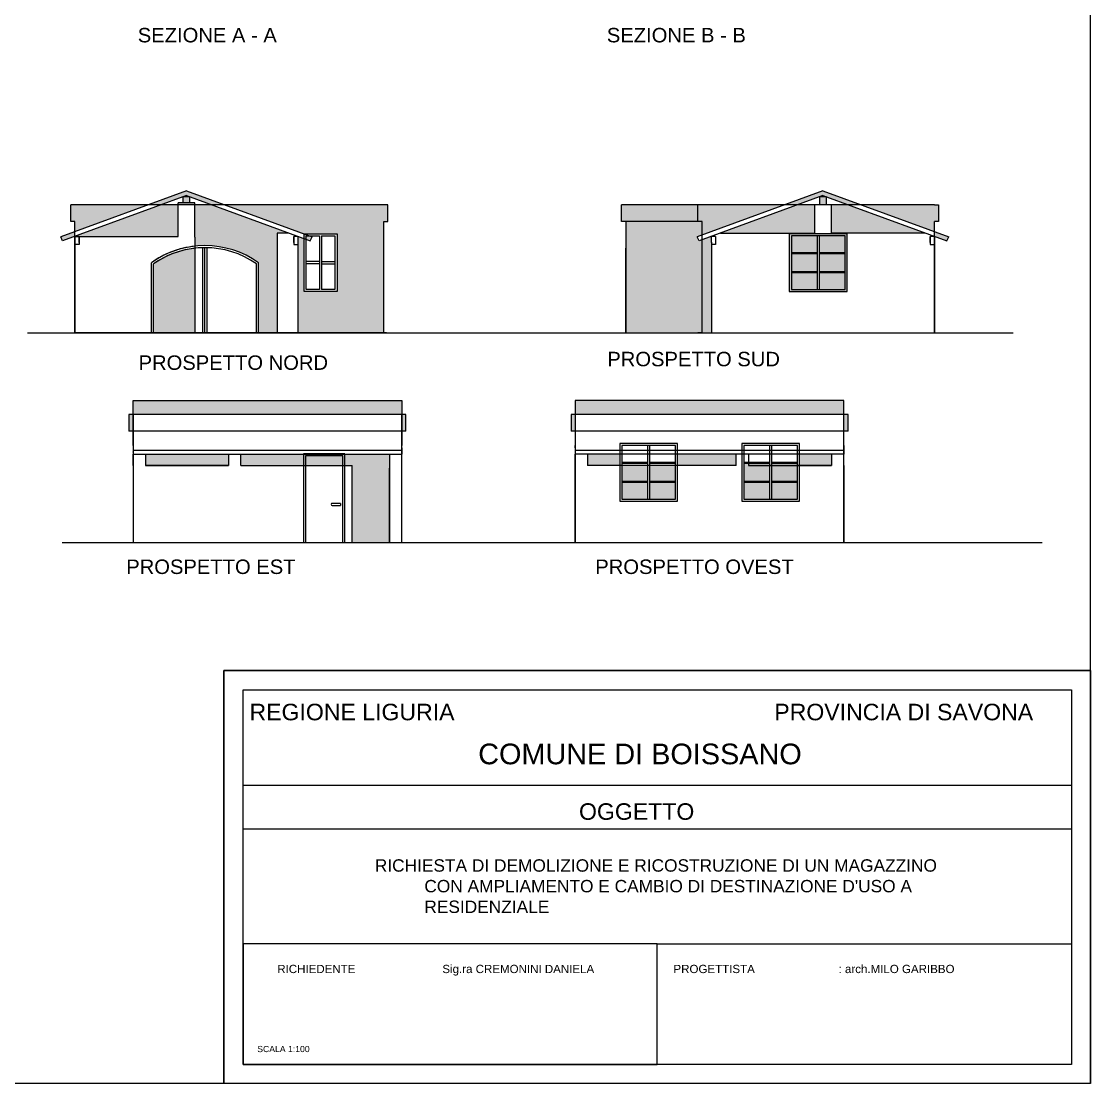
# Model space of a CAD drawing. Header units: millimetres. Extents: x 77316 to 81316, y -30957 to -25217.
# Drawn here: x 78725 to 81316, y -30957 to -28385 of the extents above; entities that cross this region are included whole.
import ezdxf

# ---------------------------------------------------------------- set-up
doc = ezdxf.new("R2010")
doc.units = ezdxf.units.MM
doc.linetypes.add('ACAD_ISO02W100', pattern=[15, 12, -3])
doc.layers.add('sezioni', color=4, linetype='ACAD_ISO02W100')
doc.styles.get("Standard").update_dxf_attribs({"font": 'arial.ttf'})

msp = doc.modelspace()

# ---------------------------------------------------------------- hatches: boundary and pattern name
at = {"layer": 'sezioni', "linetype": 'ByBlock'}
h = msp.add_hatch(color=2, dxfattribs=at)
h.dxf.hatch_style = 1
h.paths.add_polyline_path([(79145.09511326243, -28823.93607893572), (79105.09511326243, -28823.93607893572), (79105.09511326243, -28828.93607893569), (79145.09511326243, -28828.93607893569)], flags=17)
h.paths.add_polyline_path([(79132.59511326243, -28808.93607893572), (79117.59511326243, -28808.93607893572), (79117.59511326243, -28823.93607893572), (79132.59511326243, -28823.93607893572)], flags=17)
h.paths.add_polyline_path([(79125.09511326243, -28794.87893028311), (79032.28002682464, -28828.93607893569), (79063.08629206166, -28828.93607893569), (79125.09511326243, -28806.18284212412), (79187.10393446322, -28828.93607893569), (79217.91019970026, -28828.9360789357)])
h.paths.add_polyline_path([(78855.09511326243, -28905.25542276929), (78855.09511326243, -28893.95151092828), (78820.52368775137, -28906.6369936763), (78825.09511326243, -28916.26348728542)])
h.paths.add_polyline_path([(79410.09511326245, -28899.45554318633), (79410.09511326245, -28910.75945502735), (79415.09511326245, -28912.5941324467), (79415.09511326245, -28903.93607893572), (79422.30580409594, -28903.93607893572)])
h.paths.add_polyline_path([(79429.66653877353, -28906.63699367629), (79422.30580409594, -28903.93607893572), (79415.09511326245, -28903.93607893572), (79415.09511326245, -28912.5941324467), (79425.09511326245, -28916.26348728541)])
h = msp.add_hatch(color=2, dxfattribs=at)
h.dxf.hatch_style = 1
h.paths.add_polyline_path([(80667.40073878056, -28794.87893028308), (80574.5856523426, -28828.93607893572), (80605.39191757965, -28828.93607893572), (80667.40073878056, -28806.18284212409), (80729.40955998149, -28828.93607893572), (80760.21582521853, -28828.93607893572)])
h.paths.add_polyline_path([(80674.90073878056, -28808.93607893569), (80659.90073878056, -28808.93607893569), (80659.90073878056, -28823.93607893569), (80659.90073878056, -28828.93607893569), (80674.90073878056, -28828.93607893569)], flags=17)
h.paths.add_polyline_path([(80937.40073878056, -28893.95151092824), (80937.40073878056, -28905.25542276925), (80967.40073878056, -28916.26348728538), (80971.97216429164, -28906.63699367626)])
h = msp.add_hatch(color=1, dxfattribs=at)
h.dxf.hatch_style = 1
h.paths.add_polyline_path([(79105.09511326243, -28828.93607893569), (79063.08629206166, -28828.93607893569), (78855.09511326243, -28905.25542276929), (78865.09511326245, -28905.25542276929), (79105.09511326245, -28905.25542276928)])
edge = h.paths.add_edge_path()
edge.add_line((79187.10393446322, -28828.93607893569), (79145.09511326243, -28828.93607893569))
edge.add_line((79145.09511326243, -28828.93607893569), (79145.09511326245, -28906.93607893572))
edge.add_line((79145.09511326245, -28906.93607893572), (79145.09511326245, -28929.07058960582))
edge.add_arc((79170.09511326256, -29153.12725540639), 225.4470880044196, 54.7859991873662, 96.36666678875451, ccw=False)
edge.add_line((79300.09511326268, -28968.93607893573), (79300.09511326267, -29138.93607893572))
edge.add_line((79300.09511326267, -29138.93607893572), (79345.09511326245, -29138.93607893572))
edge.add_line((79345.09511326245, -29138.93607893572), (79345.09511326245, -28897.18284212412))
edge.add_line((79345.09511326245, -28897.18284212412), (79373.09511326243, -28897.18284212412))
edge.add_line((79373.09511326243, -28897.18284212412), (79187.10393446322, -28828.93607893569))
h.paths.add_polyline_path([(79603.09511326245, -29138.93607893571), (79603.09511326245, -28872.53810413319), (79425.09511326245, -28834.05161764671), (79425.09511326245, -28828.9360789357), (79217.91019970026, -28828.9360789357), (79410.09511326245, -28899.45554318633), (79410.09511326245, -28898.93607893572), (79490.09511326245, -28898.93607893572), (79490.09511326245, -29038.93607893571), (79410.09511326245, -29038.93607893571), (79410.09511326245, -28910.75945502735), (79395.09511326245, -28905.25542276928), (79395.09511326245, -28920.25542276927), (79395.09511326245, -29138.93607893572)])
h.paths.add_polyline_path([(79603.09511326243, -28872.53810413319), (79603.09511326243, -28868.93607893564), (79613.09511326246, -28868.93607893564), (79613.09511326245, -28828.93607893567), (79425.09511326245, -28828.9360789357), (79425.09511326245, -28834.05161764671)])
h.paths.add_polyline_path([(78855.09511326243, -28868.93607893572), (78855.09511326245, -28893.95151092828), (79032.28002682464, -28828.93607893569), (78845.09511326242, -28828.93607893569), (78845.09511326243, -28868.93607893572)])
h = msp.add_hatch(color=1, dxfattribs=at)
h.dxf.hatch_style = 1
h.paths.add_polyline_path([(80647.40073878056, -28828.93607893572), (80605.39191757965, -28828.93607893572), (80419.40073878055, -28897.1828421241), (80647.40073878056, -28897.18284212409)])
h.paths.add_polyline_path([(80729.40955998149, -28828.93607893572), (80687.40073878056, -28828.93607893572), (80687.40073878056, -28897.18284212409), (80915.40073878056, -28897.18284212409)])
h.paths.add_polyline_path([(80947.40073878056, -28868.93607893569), (80947.40073878056, -28828.93607893573), (80760.21582521853, -28828.93607893572), (80937.40073878055, -28893.95151092824), (80937.40073878056, -28868.93607893569)])
h.paths.add_polyline_path([(80374.40073878056, -28913.6949388983), (80374.40073878058, -29138.9360789357), (80397.40073878056, -29138.9360789357), (80397.40073878056, -28918.9360789357), (80397.40073878056, -28905.25542276926)])
h.paths.add_polyline_path([(80179.40073878056, -28828.93607893571), (80179.40073878055, -28868.93607893568), (80374.40073878056, -28868.93607893569), (80374.40073878055, -28902.39102705696), (80574.5856523426, -28828.93607893572), (80374.40073878059, -28828.93607893572)])
h = msp.add_hatch(color=1, dxfattribs=at)
h.dxf.hatch_style = 1
h.paths.add_polyline_path([(80374.40073878056, -28913.69493889829), (80367.40073878056, -28916.26348728539), (80362.82931326948, -28906.63699367627), (80374.40073878056, -28902.39102705728), (80374.40073878056, -28868.93607893568), (80189.40073878056, -28868.93607893568), (80189.40073878055, -29138.9360789357), (80374.40073878056, -29138.9360789357)])
h = msp.add_hatch(color=2, dxfattribs=at)
h.dxf.hatch_style = 1
h.paths.add_polyline_path([(80725.90073878056, -28898.93607893572), (80585.90073878059, -28898.93607893572), (80585.90073878058, -29038.93607893572), (80725.90073878056, -29038.93607893572)])
h.paths.add_polyline_path([(80720.90073878058, -28903.93607893572), (80720.90073878056, -29033.93607893572), (80590.90073878058, -29033.93607893572), (80590.9007387806, -28903.93607893572)], flags=16)
h.paths.add_polyline_path([(80658.40073878058, -28903.93607893572), (80653.40073878058, -28903.93607893572), (80653.40073878058, -29033.93607893572), (80658.40073878058, -29033.93607893572)], flags=0)
h.paths.add_polyline_path([(80720.90073878058, -28944.38304576657), (80658.40073878058, -28944.38304576657), (80658.40073878058, -28946.88304576657), (80720.90073878058, -28946.88304576657)], flags=0)
h.paths.add_polyline_path([(80653.40073878058, -28903.93607893572), (80590.9007387806, -28903.93607893572), (80590.90073878059, -28944.38304576656), (80653.40073878058, -28944.38304576657)], flags=0)
h.paths.add_polyline_path([(80720.90073878058, -28903.93607893572), (80658.40073878058, -28903.93607893572), (80658.40073878058, -28944.38304576657), (80720.90073878058, -28944.38304576657)], flags=0)
h.paths.add_polyline_path([(80720.90073878058, -28946.88304576657), (80658.40073878058, -28946.88304576657), (80658.40073878058, -28991.05724990669), (80720.90073878056, -28991.05724990669)], flags=0)
h.paths.add_polyline_path([(80653.40073878058, -28946.88304576657), (80590.90073878059, -28946.88304576656), (80590.90073878059, -28991.05724990669), (80653.40073878058, -28991.05724990669)], flags=0)
h.paths.add_polyline_path([(80720.90073878056, -28993.55724990669), (80658.40073878058, -28993.55724990669), (80658.40073878058, -29033.93607893572), (80720.90073878056, -29033.93607893572)], flags=0)
h.paths.add_polyline_path([(80653.40073878058, -28993.55724990669), (80600.90073878058, -28993.55724990669), (80590.90073878059, -28993.55724990669), (80590.90073878058, -29033.93607893572), (80653.40073878058, -29033.93607893572)], flags=0)
h = msp.add_hatch(color=2, dxfattribs=at)
h.dxf.hatch_style = 1
h.paths.add_polyline_path([(80720.90073878056, -28993.55724990669), (80658.40073878058, -28993.55724990669), (80658.40073878058, -29033.93607893572), (80720.90073878056, -29033.93607893572)])
h.paths.add_polyline_path([(80653.40073878058, -28993.55724990669), (80600.90073878058, -28993.55724990669), (80590.90073878059, -28993.55724990669), (80590.90073878058, -29033.93607893572), (80653.40073878058, -29033.93607893572)])
h.paths.add_polyline_path([(80653.40073878058, -28946.88304576657), (80590.90073878059, -28946.88304576656), (80590.90073878059, -28991.05724990669), (80653.40073878058, -28991.05724990669)])
h.paths.add_polyline_path([(80720.90073878058, -28946.88304576657), (80658.40073878058, -28946.88304576657), (80658.40073878058, -28991.05724990669), (80720.90073878056, -28991.05724990669)])
h.paths.add_polyline_path([(80720.90073878058, -28903.93607893572), (80658.40073878058, -28903.93607893572), (80658.40073878058, -28944.38304576657), (80720.90073878058, -28944.38304576657)])
h.paths.add_polyline_path([(80653.40073878058, -28903.93607893572), (80590.9007387806, -28903.93607893572), (80590.90073878059, -28944.38304576656), (80653.40073878058, -28944.38304576657)])
h = msp.add_hatch(color=2, dxfattribs=at)
h.dxf.hatch_style = 1
h.paths.add_polyline_path([(79145.09511326245, -28934.10232849251, 0.1229247601566356), (79045.09511326245, -28971.5455420936), (79045.09511326243, -29138.93607893572), (79145.09511326245, -29138.93607893572)])
h = msp.add_hatch(color=2, dxfattribs=at)
h.dxf.hatch_style = 1
h.paths.add_polyline_path([(79646.74542618131, -29302.64354099577), (78995.74542618131, -29302.64354099578), (78995.74542618131, -29336.70068964839), (79646.74542618131, -29336.70068964841)])
h = msp.add_hatch(color=2, dxfattribs=at)
h.dxf.hatch_style = 1
h.paths.add_polyline_path([(80718.24879216538, -29302.64354099579), (80067.24879216538, -29302.6435409958), (80067.24879216538, -29336.70068964842), (80718.24879216538, -29336.70068964843)])
h = msp.add_hatch(color=1, dxfattribs=at)
h.dxf.hatch_style = 1
h.paths.add_polyline_path([(79656.74542618131, -29336.70068964839), (79646.74542618131, -29336.70068964839), (79646.74542618131, -29376.7006896484), (79656.74542618131, -29376.7006896484)])
h.paths.add_polyline_path([(78995.74542618131, -29336.70068964837), (78985.74542618131, -29336.70068964837), (78985.74542618131, -29376.7006896484), (78995.74542618131, -29376.7006896484)])
h = msp.add_hatch(color=1, dxfattribs=at)
h.dxf.hatch_style = 1
h.paths.add_polyline_path([(80728.24879216538, -29336.70068964844), (80718.24879216538, -29336.70068964844), (80718.24879216538, -29376.70068964842), (80728.24879216538, -29376.70068964842)])
h.paths.add_polyline_path([(80067.24879216538, -29336.70068964842), (80057.24879216538, -29336.70068964842), (80057.24879216538, -29376.70068964842), (80067.24879216538, -29376.70068964842)])
h = msp.add_hatch(color=1, dxfattribs=at)
h.dxf.hatch_style = 1
h.paths.add_polyline_path([(79226.74542618131, -29433.02003348195), (79025.74542618131, -29433.02003348195), (79025.74542618131, -29460.02809799808), (79226.74542618131, -29460.02809799808)])
h.paths.add_polyline_path([(79408.74542618137, -29433.02003348194), (79256.74542618131, -29433.02003348195), (79256.74542618131, -29460.02809799808), (79408.74542618135, -29460.02809799808)])
h.paths.add_polyline_path([(79508.74542618134, -29433.02003348194), (79408.74542618137, -29433.02003348194), (79408.74542618135, -29460.02809799808), (79413.74542618133, -29460.02809799808), (79413.74542618133, -29443.94882188559), (79413.74542618133, -29436.70068964843), (79503.74542618131, -29436.70068964842), (79503.74542618131, -29460.02809799808), (79508.74542618134, -29460.02809799808)])
h.paths.add_polyline_path([(79503.74542618131, -29436.70068964842), (79413.74542618133, -29436.70068964843), (79413.74542618133, -29443.94882188559), (79413.74542618133, -29460.02809799808), (79503.74542618131, -29460.02809799808)], flags=17)
h.paths.add_polyline_path([(79616.74542618131, -29433.02003348194), (79508.74542618134, -29433.02003348194), (79508.74542618134, -29460.02809799808), (79526.74542618131, -29460.02809799808), (79526.74542618131, -29646.70068964843), (79538.74542618131, -29646.70068964843), (79616.74542618131, -29646.70068964843), (79616.74542618131, -29466.70068964838)])
h = msp.add_hatch(color=1, dxfattribs=at)
h.dxf.hatch_style = 1
h.paths.add_polyline_path([(80457.24879216538, -29433.02003348196), (80314.9987921654, -29433.02003348197), (80314.9987921654, -29460.0280979981), (80457.24879216538, -29460.0280979981)])
h.paths.add_polyline_path([(80174.99879216542, -29433.02003348197), (80097.24879216538, -29433.02003348197), (80097.24879216538, -29460.02809799811), (80174.99879216542, -29460.0280979981)])
h.paths.add_polyline_path([(80688.24879216538, -29433.02003348196), (80610.49879216538, -29433.02003348196), (80610.49879216538, -29460.02809799809), (80688.24879216538, -29460.02809799809)])
h = msp.add_hatch(color=2, dxfattribs=at)
h.dxf.hatch_style = 1
h.paths.add_polyline_path([(80309.99879216541, -29460.0280979981), (80247.49879216541, -29460.0280979981), (80247.49879216541, -29498.8218606194), (80309.9987921654, -29498.8218606194)])
h.paths.add_polyline_path([(80242.49879216541, -29460.0280979981), (80179.99879216542, -29460.0280979981), (80179.99879216542, -29498.8218606194), (80242.49879216541, -29498.8218606194)])
h.paths.add_polyline_path([(80242.49879216541, -29501.3218606194), (80189.99879216541, -29501.32186061939), (80179.99879216542, -29501.3218606194), (80179.99879216541, -29541.70068964842), (80242.49879216541, -29541.70068964842)])
h.paths.add_polyline_path([(80309.9987921654, -29501.3218606194), (80247.49879216541, -29501.3218606194), (80247.49879216541, -29541.70068964842), (80309.9987921654, -29541.70068964842)])
h.paths.add_polyline_path([(80537.9987921654, -29460.02809799809), (80487.24879216538, -29460.0280979981), (80487.24879216538, -29454.64765647928), (80475.49879216541, -29454.64765647928), (80475.49879216541, -29498.8218606194), (80537.9987921654, -29498.8218606194)])
h.paths.add_polyline_path([(80605.4987921654, -29460.02809799809), (80542.9987921654, -29460.02809799809), (80542.9987921654, -29498.8218606194), (80605.49879216538, -29498.8218606194)])
h.paths.add_polyline_path([(80605.49879216538, -29501.3218606194), (80542.9987921654, -29501.3218606194), (80542.9987921654, -29541.70068964843), (80605.49879216538, -29541.70068964843)])
h.paths.add_polyline_path([(80537.9987921654, -29501.3218606194), (80485.4987921654, -29501.3218606194), (80475.49879216541, -29501.3218606194), (80475.4987921654, -29541.70068964843), (80537.9987921654, -29541.70068964843)])

# ---------------------------------------------------------------- linework, layer by layer
at = {"color": 0}
for p, q in [((79125.09511326243, -28794.87893028311, 766.389684970454), (78820.52368775137, -28906.6369936763, 766.389684970454)), ((79125.09511326243, -28806.18284212412, 766.389684970454), (78825.09511326243, -28916.26348728542, 766.389684970454)), ((79125.09511326243, -28794.87893028311, 766.389684970454), (79429.66653877353, -28906.63699367629, 766.389684970454)), ((79125.09511326243, -28806.18284212412, 766.389684970454), (79425.09511326243, -28916.2634872854, 766.389684970454)), ((79105.09511326245, -28905.25542276928, 766.389684970454), (79105.09511326243, -28823.93607893572, 766.389684970454)), ((79145.09511326243, -28823.93607893572, 766.389684970454), (79105.09511326243, -28823.93607893572, 766.389684970454)), ((79117.59511326243, -28823.93607893572, 766.389684970454), (79117.59511326243, -28808.93607893572, 766.389684970454)), ((79117.59511326243, -28808.93607893572, 766.389684970454), (79132.59511326243, -28808.93607893572, 766.389684970454)), ((79132.59511326243, -28823.93607893572, 766.389684970454), (79117.59511326243, -28823.93607893572, 766.389684970454)), ((79132.59511326243, -28808.93607893572, 766.389684970454), (79132.59511326243, -28823.93607893572, 766.389684970454)), ((79145.09511326245, -28906.93607893572, 766.389684970454), (79145.09511326243, -28823.93607893572, 766.389684970454)), ((78825.09511326243, -28916.26348728542, 766.389684970454), (78820.52368775137, -28906.6369936763, 766.389684970454)), ((78855.09511326245, -28905.25542276929, 766.389684970454), (78855.09511326245, -29138.93607893573, 766.389684970454)), ((78855.09511326245, -29138.93607893573, 766.389684970454), (78855.09511326245, -28905.25542276929, 766.389684970454)), ((78855.09511326245, -28905.25542276929, 766.389684970454), (79105.09511326245, -28905.25542276928, 766.389684970454)), ((78855.09511326245, -28920.25542276929, 766.389684970454), (78855.09511326245, -28905.25542276929, 766.389684970454)), ((78865.09511326245, -28905.25542276929, 766.389684970454), (78855.09511326245, -28905.25542276929, 766.389684970454)), ((78865.09511326245, -28905.25542276929, 766.389684970454), (78865.09511326245, -28920.25542276929, 766.389684970454)), ((78865.09511326245, -28920.25542276929, 766.389684970454), (78865.09511326245, -28905.25542276929, 766.389684970454)), ((78865.09511326245, -28905.25542276929, 766.389684970454), (78865.09511326245, -28925.25542276929, 766.389684970454)), ((79145.09511326245, -28906.93607893572, 766.389684970454), (79145.09511326245, -29138.93607893572, 766.389684970454)), ((79345.09511326245, -28897.18284212412, 766.389684970454), (79345.09511326245, -29138.93607893572, 766.389684970454)), ((79373.09511326245, -28897.18284212412, 766.389684970454), (79345.09511326245, -28897.18284212412, 766.389684970454)), ((79385.09511326245, -28920.25542276927, 766.389684970454), (79385.09511326245, -28905.25542276927, 766.389684970454)), ((79395.09511326245, -28905.25542276927, 766.389684970454), (79385.09511326245, -28905.25542276927, 766.389684970454)), ((79385.09511326245, -28905.25542276927, 766.389684970454), (79385.09511326245, -28925.25542276927, 766.389684970454)), ((79395.09511326245, -28905.25542276927, 766.389684970454), (79395.09511326245, -29138.93607893572, 766.389684970454)), ((79395.09511326245, -28905.25542276927, 766.389684970454), (79395.09511326245, -28920.25542276927, 766.389684970454)), ((79425.09511326245, -28916.2634872854, 766.389684970454), (79429.66653877353, -28906.63699367629, 766.389684970454)), ((78865.09511326245, -28925.25542276929, 766.389684970454), (78855.09511326243, -28925.25542276929, 766.389684970454)), ((79385.09511326245, -28925.25542276927, 766.389684970454), (79395.09511326245, -28925.25542276927, 766.389684970454)), ((80397.40073878056, -28918.9360789357, 766.389684970454), (80397.40073878056, -29138.9360789357, 766.389684970454)), ((80937.40073878056, -29133.62579437961, 766.389684970454), (80937.40073878056, -28920.25542276925, 766.389684970454)), ((78826.6252815578, -29138.93607893573, 766.389684970454), (79425.8224541709, -29138.93607893572, 766.389684970454)), ((78995.74542618131, -29302.64354099578, 766.3896849704541), (79646.74542618131, -29302.64354099577, 766.3896849704541)), ((78995.74542618131, -29302.64354099578, 766.3896849704541), (79646.74542618131, -29302.64354099577, 766.3896849704541)), ((80718.24879216538, -29302.64354099579, 766.3896849704541), (80067.24879216538, -29302.6435409958, 766.3896849704541)), ((80718.24879216538, -29302.64354099579, 766.3896849704541), (80067.24879216538, -29302.6435409958, 766.3896849704541)), ((78995.74542618131, -29411.69905951921, 766.3896849704541), (78995.74542618131, -29417.07419603927, 766.3896849704541)), ((78995.74542618131, -29417.07419603927, 766.3896849704541), (78995.74542618131, -29426.70068964839, 766.3896849704541)), ((78995.74542618131, -29428.02003348195, 766.3896849704541), (78995.74542618131, -29426.70068964839, 766.3896849704541)), ((78995.74542618131, -29426.70068964839, 766.3896849704541), (78995.74542618131, -29433.02003348195, 766.3896849704541)), ((79646.74542618131, -29417.07419603926, 766.3896849704541), (79646.74542618131, -29411.6990595192, 766.3896849704541)), ((79646.74542618131, -29417.07419603926, 766.3896849704541), (79646.74542618131, -29428.02003348194, 766.3896849704541)), ((79646.74542618131, -29428.02003348194, 766.3896849704541), (79646.74542618131, -29433.02003348194, 766.3896849704541)), ((78995.74542618131, -29460.02809799808, 766.3896849704541), (78995.74542618131, -29433.02003348195, 766.3896849704541)), ((78995.74542618131, -29433.02003348195, 766.3896849704541), (79646.74542618131, -29433.02003348194, 766.3896849704541)), ((78995.74542618131, -29433.02003348195, 766.3896849704541), (79025.74542618131, -29433.02003348195, 766.3896849704541)), ((79025.74542618131, -29433.02003348195, 766.3896849704541), (79025.74542618131, -29460.02809799808, 766.3896849704541)), ((79226.74542618131, -29433.02003348195, 766.3896849704541), (79226.74542618131, -29460.02809799808, 766.3896849704541)), ((79226.74542618131, -29433.02003348195, 766.3896849704541), (79256.74542618131, -29433.02003348195, 766.3896849704541)), ((79256.74542618131, -29460.02809799808, 766.3896849704541), (79256.74542618131, -29433.02003348195, 766.3896849704541)), ((79616.74542618131, -29433.02003348194, 766.3896849704541), (79616.74542618131, -29466.70068964838, 766.3896849704541)), ((79616.74542618131, -29433.02003348194, 766.3896849704541), (79646.74542618131, -29433.02003348194, 766.3896849704541)), ((79646.74542618131, -29646.70068964838, 766.3896849704541), (79646.74542618131, -29433.02003348194, 766.3896849704541)), ((80067.24879216538, -29646.70068964841, 766.3896849704541), (80067.24879216538, -29433.02003348197, 766.3896849704541)), ((80487.24879216538, -29433.02003348196, 766.3896849704541), (80487.24879216538, -29460.0280979981, 766.3896849704541)), ((80718.24879216538, -29646.7006896484, 766.3896849704541), (80718.24879216538, -29437.51598490398, 766.3896849704541)), ((78995.74542618131, -29460.02809799808, 766.3896849704541), (78995.74542618131, -29646.70068964839, 766.3896849704541)), ((79226.74542618131, -29460.02809799808, 766.3896849704541), (79025.74542618131, -29460.02809799808, 766.3896849704541)), ((79025.74542618131, -29460.02809799808, 766.3896849704541), (79226.74542618131, -29460.02809799808, 766.3896849704541)), ((79256.74542618131, -29460.02809799808, 766.3896849704541), (79526.74542618131, -29460.02809799808, 766.3896849704541)), ((79616.74542618131, -29466.70068964838, 766.3896849704541), (79616.74542618131, -29646.70068964838, 766.3896849704541)), ((79646.74542618131, -29646.70068964838, 766.3896849704541), (79646.74542618131, -29466.70068964838, 766.3896849704541)), ((80067.24879216538, -29646.70068964841, 766.3896849704541), (80067.24879216538, -29466.70068964841, 766.3896849704541)), ((80718.24879216538, -29460.02809799809, 766.3896849704541), (80718.24879216538, -29646.7006896484, 766.3896849704541)), ((80718.24879216538, -29646.7006896484, 766.3896849704541), (80718.24879216538, -29466.7006896484, 766.3896849704541))]:
    msp.add_line(p, q, dxfattribs=at)
for p, q in [((80667.40073878056, -28794.87893028308, 766.389684970454), (80362.82931326948, -28906.63699367627, 766.389684970454)), ((80667.40073878056, -28806.18284212409, 766.389684970454), (80367.40073878056, -28916.26348728539, 766.389684970454)), ((80667.40073878056, -28794.87893028308, 766.389684970454), (80971.97216429164, -28906.63699367626, 766.389684970454)), ((80667.40073878056, -28806.18284212409, 766.389684970454), (80967.40073878056, -28916.26348728538, 766.389684970454)), ((80647.40073878056, -28897.18284212409, 766.389684970454), (80647.40073878056, -28828.93607893569, 766.389684970454)), ((80687.40073878055, -28828.93607893569, 766.389684970454), (80647.40073878056, -28828.93607893569, 766.389684970454)), ((80659.90073878056, -28823.93607893569, 766.389684970454), (80659.90073878056, -28808.93607893569, 766.389684970454)), ((80659.90073878056, -28808.93607893569, 766.389684970454), (80674.90073878056, -28808.93607893569, 766.389684970454)), ((80659.90073878056, -28828.93607893569, 766.389684970454), (80659.90073878056, -28823.93607893569, 766.389684970454)), ((80674.90073878056, -28828.93607893569, 766.389684970454), (80659.90073878056, -28828.93607893569, 766.389684970454)), ((80674.90073878056, -28808.93607893569, 766.389684970454), (80674.90073878056, -28823.93607893569, 766.389684970454)), ((80674.90073878056, -28808.93607893569, 766.389684970454), (80674.90073878056, -28828.93607893569, 766.389684970454)), ((80687.40073878056, -28828.93607893569, 766.389684970454), (80687.40073878056, -28897.18284212409, 766.389684970454)), ((80367.40073878056, -28916.26348728539, 766.389684970454), (80362.82931326948, -28906.63699367627, 766.389684970454)), ((80397.40073878056, -28920.25542276926, 766.389684970454), (80397.40073878056, -28905.25542276926, 766.389684970454)), ((80407.40073878056, -28905.25542276926, 766.389684970454), (80397.40073878056, -28905.25542276926, 766.389684970454)), ((80407.40073878056, -28905.25542276926, 766.389684970454), (80407.40073878056, -28920.25542276926, 766.389684970454)), ((80407.40073878056, -28905.25542276926, 766.389684970454), (80407.40073878056, -28925.25542276926, 766.389684970454)), ((80419.40073878056, -28897.1828421241, 766.389684970454), (80647.40073878056, -28897.18284212409, 766.389684970454)), ((80915.40073878056, -28897.18284212409, 766.389684970454), (80687.40073878056, -28897.18284212409, 766.389684970454)), ((80927.40073878056, -28920.25542276925, 766.389684970454), (80927.40073878056, -28905.25542276925, 766.389684970454)), ((80937.40073878056, -28905.25542276925, 766.389684970454), (80927.40073878056, -28905.25542276925, 766.389684970454)), ((80927.40073878056, -28905.25542276925, 766.389684970454), (80927.40073878056, -28925.25542276925, 766.389684970454)), ((80937.40073878056, -28905.25542276925, 766.389684970454), (80937.40073878056, -28920.25542276925, 766.389684970454)), ((80967.40073878056, -28916.26348728538, 766.389684970454), (80971.97216429164, -28906.63699367626, 766.389684970454)), ((80407.40073878056, -28925.25542276926, 766.389684970454), (80397.40073878056, -28925.25542276926, 766.389684970454)), ((80927.40073878056, -28925.25542276925, 766.389684970454), (80937.40073878056, -28925.25542276925, 766.389684970454)), ((80937.40073878056, -28920.25542276925, 766.389684970454), (80937.40073878056, -29138.93607893569, 766.389684970454)), ((80937.40073878056, -28925.25542276925, 766.389684970454), (80937.40073878056, -28920.25542276925, 766.389684970454)), ((78995.74542618131, -29411.69905951921, 766.3896849704541), (78995.74542618131, -29302.64354099578, 766.3896849704541)), ((79646.74542618131, -29302.64354099577, 766.3896849704541), (79646.74542618131, -29411.6990595192, 766.3896849704541)), ((80067.24879216538, -29302.6435409958, 766.3896849704541), (80067.24879216538, -29411.69905951923, 766.3896849704541)), ((80718.24879216538, -29411.69905951922, 766.3896849704541), (80718.24879216538, -29302.64354099579, 766.3896849704541)), ((79646.7454261813, -29424.02809799809, 766.3896849704541), (78995.74542618131, -29424.02809799809, 766.3896849704541)), ((80067.24879216538, -29417.07419603929, 766.3896849704541), (80067.24879216538, -29411.69905951923, 766.3896849704541)), ((80067.24879216538, -29417.07419603929, 766.3896849704541), (80067.24879216538, -29428.02003348197, 766.3896849704541)), ((80718.24879216538, -29424.02809799809, 766.3896849704541), (80067.24879216538, -29424.02809799809, 766.3896849704541)), ((80067.24879216538, -29428.02003348197, 766.3896849704541), (80067.24879216538, -29433.02003348197, 766.3896849704541)), ((80718.24879216538, -29411.69905951922, 766.3896849704541), (80718.24879216538, -29417.07419603928, 766.3896849704541)), ((80718.24879216538, -29417.07419603928, 766.3896849704541), (80718.24879216538, -29426.7006896484, 766.3896849704541)), ((80718.24879216538, -29428.02003348196, 766.3896849704541), (80718.24879216538, -29426.7006896484, 766.3896849704541)), ((80718.24879216538, -29426.7006896484, 766.3896849704541), (80718.24879216538, -29433.02003348196, 766.3896849704541)), ((80718.24879216538, -29433.02003348196, 766.3896849704541), (80067.24879216538, -29433.02003348197, 766.3896849704541)), ((80097.24879216538, -29433.02003348197, 766.3896849704541), (80067.24879216538, -29433.02003348197, 766.3896849704541)), ((80097.24879216538, -29433.02003348197, 766.3896849704541), (80097.24879216538, -29460.02809799811, 766.3896849704541)), ((80457.24879216538, -29460.0280979981, 766.3896849704541), (80457.24879216538, -29433.02003348196, 766.3896849704541)), ((80487.24879216538, -29433.02003348196, 766.3896849704541), (80457.24879216538, -29433.02003348196, 766.3896849704541)), ((80688.24879216538, -29433.02003348196, 766.3896849704541), (80688.24879216538, -29460.02809799809, 766.3896849704541)), ((80718.24879216538, -29433.02003348196, 766.3896849704541), (80688.24879216538, -29433.02003348195, 766.3896849704541)), ((80718.24879216538, -29460.02809799809, 766.3896849704541), (80718.24879216538, -29433.02003348196, 766.3896849704541)), ((79526.74542618131, -29646.70068964838, 766.3896849704541), (79526.74542618131, -29460.02809799807, 766.3896849704541)), ((80457.24879216538, -29460.0280979981, 766.3896849704541), (80097.24879216538, -29460.02809799811, 766.3896849704541)), ((80487.24879216538, -29460.0280979981, 766.3896849704541), (80688.24879216538, -29460.02809799809, 766.3896849704541)), ((80688.24879216538, -29460.02809799809, 766.3896849704541), (80487.24879216538, -29460.0280979981, 766.3896849704541)), ((80097.24879216538, -29646.70068964841, 766.3896849704541), (80187.24879216538, -29646.70068964841, 766.3896849704541))]:
    msp.add_line(p, q)
at = {"color": 1}
for p, q in [((79165.09511326256, -29138.93607893568, 766.389684970454), (79165.09511326256, -28932.73687764539, 766.389684970454)), ((79165.09511326256, -29138.93607893568, 766.389684970454), (79165.09511326256, -28932.73687764539, 766.389684970454)), ((79170.09511326256, -29138.93607893568, 766.389684970454), (79170.09511326256, -28932.68016740195, 766.389684970454)), ((79175.09511326256, -29138.93607893568, 766.389684970454), (79175.09511326256, -28932.73687764539, 766.389684970454)), ((79175.09511326256, -29138.93607893568, 766.389684970454), (79175.09511326256, -28932.73687764539, 766.389684970454))]:
    msp.add_line(p, q, dxfattribs=at)
at = {"layer": 'sezioni', "color": 0, "linetype": 'ByBlock'}
for p, q in [((81315.8879527849, -30956.84421779953, 1532.779369940909), (81315.8879527849, -25217.45027840549, 1532.779369940909)), ((78845.09511326243, -28868.93607893572, 766.389684970454), (78845.09511326243, -28828.93607893569, 766.389684970454)), ((78855.09511326243, -28828.93607893569, 766.389684970454), (78845.09511326243, -28828.93607893569, 766.389684970454)), ((79425.09511326245, -28828.9360789357, 766.389684970454), (78855.09511326243, -28828.93607893569, 766.389684970454)), ((80937.40073878056, -28828.93607893573, 766.389684970454), (80179.40073878055, -28828.93607893572, 766.3896849704532)), ((80364.40073878056, -28868.93607893568, 766.389684970454), (80364.40073878056, -28828.93607893572, 766.3896849704536)), ((80937.40073878056, -28828.93607893573, 766.389684970454), (80947.40073878056, -28828.93607893573, 766.389684970454)), ((80947.40073878056, -28828.93607893573, 766.389684970454), (80947.40073878056, -28868.93607893569, 766.389684970454)), ((78855.09511326243, -28868.93607893572, 766.389684970454), (78845.09511326243, -28868.93607893572, 766.389684970454)), ((78855.09511326245, -29138.93607893571, 766.389684970454), (78855.09511326243, -28868.93607893572, 766.389684970454)), ((79603.09511326248, -29138.93607893571, 766.3896849704548), (79603.09511326246, -28868.93607893568, 766.3896849704548)), ((79603.09511326246, -28868.93607893568, 766.3896849704548), (79613.09511326246, -28868.93607893568, 766.3896849704546)), ((80374.40073878056, -28868.93607893568, 766.389684970454), (80179.40073878055, -28868.93607893568, 766.3896849704532)), ((80937.40073878056, -29138.93607893571, 766.389684970454), (80937.40073878055, -28868.93607893568, 766.3896849704536)), ((80947.40073878056, -28868.93607893569, 766.389684970454), (80937.40073878056, -28868.93607893568, 766.3896849704538)), ((79410.09511326245, -29038.93607893571, 766.389684970454), (79410.09511326245, -28898.93607893572, 766.389684970454)), ((79410.09511326245, -28898.93607893572, 766.389684970454), (79490.09511326245, -28898.93607893572, 766.389684970454)), ((79490.09511326245, -28898.93607893572, 766.389684970454), (79490.09511326245, -29038.93607893571, 766.389684970454)), ((80189.40073878072, -29138.93607893587, 766.3896849704532), (80189.40073878072, -28933.68208737466, 766.3896849704532)), ((80189.40073878063, -29138.93607893571, 766.3896849704532), (80189.40073878063, -28933.6820873745, 766.3896849704532)), ((79490.09511326245, -29038.93607893571, 766.389684970454), (79410.09511326245, -29038.93607893571, 766.389684970454)), ((79490.09511326245, -29038.93607893571, 766.389684970454), (79430.09511326245, -29038.93607893571, 766.389684970454)), ((78740.00909642862, -29138.93607893573, 766.389684970454), (81128.60062614967, -29138.93607893568, 766.389684970454)), ((79610.09511326245, -29138.93607893571, 766.389684970454), (78855.09511326245, -29138.93607893571, 766.389684970454)), ((78855.09511326245, -29138.93607893569, 766.389684970454), (79040.09511326245, -29138.93607893569, 766.389684970454)), ((79610.09511326245, -29138.93607893571, 766.389684970454), (78872.09511326245, -29138.93607893571, 766.389684970454)), ((79610.09511326245, -29138.93607893571, 766.389684970454), (78924.09511326245, -29138.93607893571, 766.389684970454)), ((79610.09511326245, -29138.93607893571, 766.389684970454), (79490.09511326245, -29138.93607893571, 766.389684970454)), ((78985.74542618131, -29336.70068964837, 766.3896849704543), (78985.74542618131, -29376.7006896484, 766.3896849704543)), ((79656.74542618131, -29336.70068964839, 766.3896849704543), (78985.74542618131, -29336.70068964837, 766.3896849704543)), ((78995.74542618131, -29336.70068964839, 766.3896849704541), (78995.74542618131, -29646.70068964839, 766.3896849704541)), ((79646.74542618131, -29336.70068964841, 766.3896849704541), (78995.74542618131, -29336.70068964839, 766.3896849704541)), ((79646.74542618131, -29646.70068964841, 766.3896849704541), (79646.74542618131, -29336.70068964841, 766.3896849704541)), ((79656.74542618131, -29376.7006896484, 766.3896849704543), (79656.74542618131, -29336.70068964839, 766.3896849704543)), ((80057.24879216538, -29336.70068964842, 766.3896849704541), (80057.24879216538, -29376.70068964842, 766.3896849704541)), ((80728.24879216537, -29336.70068964844, 766.3896849704541), (80057.24879216538, -29336.70068964842, 766.3896849704541)), ((80067.24879216538, -29336.70068964842, 766.3896849704541), (80067.24879216538, -29646.70068964842, 766.3896849704541)), ((80718.24879216538, -29336.70068964843, 766.3896849704541), (80067.24879216538, -29336.70068964842, 766.3896849704541)), ((80718.24879216538, -29646.70068964843, 766.3896849704541), (80718.24879216538, -29336.70068964843, 766.3896849704541)), ((80728.24879216538, -29376.70068964842, 766.3896849704541), (80728.24879216538, -29336.70068964843, 766.3896849704541)), ((80314.9987921654, -29406.70068964843, 766.3896849704541), (80174.99879216542, -29406.70068964842, 766.3896849704544)), ((80174.99879216542, -29406.70068964842, 766.3896849704544), (80174.99879216541, -29546.70068964842, 766.3896849704544)), ((80309.99879216541, -29411.70068964843, 766.3896849704544), (80179.99879216542, -29411.70068964842, 766.3896849704544)), ((80179.99879216544, -29411.70068964842, 766.3896849704544), (80179.99879216541, -29541.70068964842, 766.3896849704544)), ((80242.49879216541, -29411.70068964842, 766.3896849704544), (80242.49879216541, -29541.70068964842, 766.3896849704544)), ((80247.49879216541, -29411.70068964842, 766.3896849704544), (80247.49879216541, -29541.70068964842, 766.3896849704544)), ((80309.9987921654, -29541.70068964842, 766.3896849704541), (80309.99879216541, -29411.70068964843, 766.3896849704541)), ((80314.9987921654, -29546.70068964843, 766.3896849704541), (80314.9987921654, -29406.70068964843, 766.3896849704541)), ((80610.49879216538, -29406.70068964843, 766.3896849704541), (80470.49879216541, -29406.70068964843, 766.3896849704544)), ((80470.49879216541, -29406.70068964843, 766.3896849704544), (80470.4987921654, -29546.70068964843, 766.3896849704544)), ((80605.4987921654, -29411.70068964843, 766.3896849704544), (80475.49879216541, -29411.70068964843, 766.3896849704544)), ((80475.49879216542, -29411.70068964843, 766.3896849704544), (80475.4987921654, -29541.70068964843, 766.3896849704544)), ((80537.9987921654, -29411.70068964843, 766.3896849704544), (80537.9987921654, -29541.70068964843, 766.3896849704544)), ((80542.9987921654, -29411.70068964843, 766.3896849704544), (80542.9987921654, -29541.70068964843, 766.3896849704544)), ((80605.49879216538, -29541.70068964843, 766.3896849704541), (80605.4987921654, -29411.70068964843, 766.3896849704541)), ((80610.49879216538, -29546.70068964843, 766.3896849704541), (80610.49879216538, -29406.70068964843, 766.3896849704541)), ((79408.74542618137, -29431.70068964847, 766.3896849704543), (79408.74542618131, -29646.70068964843, 766.3896849704543)), ((79508.74542618134, -29431.70068964846, 766.3896849704543), (79408.74542618137, -29431.70068964847, 766.3896849704541)), ((79408.74542618137, -29444.4511827927, 766.3896849704543), (79408.74542618137, -29446.70068964839, 766.3896849704543)), ((79503.74542618131, -29436.70068964842, 766.3896849704541), (79413.74542618133, -29436.70068964843, 766.3896849704541)), ((79413.74542618133, -29436.70068964843, 766.3896849704541), (79413.74542618133, -29443.94882188559, 766.3896849704543)), ((79413.74542618133, -29443.94882188559, 766.3896849704543), (79413.74542618131, -29646.70068964843, 766.3896849704543)), ((79503.74542618131, -29646.70068964842, 766.3896849704541), (79503.74542618131, -29436.70068964842, 766.3896849704541)), ((79503.74542618131, -29646.70068964843, 766.3896849704543), (79503.74542618131, -29443.54024059562, 766.3896849704543)), ((79508.74542618131, -29646.70068964843, 766.3896849704543), (79508.74542618134, -29431.70068964846, 766.3896849704543)), ((79508.74542618134, -29446.70068964839, 766.3896849704543), (79508.74542618134, -29443.99676399351, 766.3896849704543)), ((79646.74542618131, -29646.70068964839, 766.3896849704541), (79646.74542618131, -29446.70068964839, 766.3896849704541)), ((80179.99879216542, -29452.14765647927, 766.3896849704544), (80242.49879216541, -29452.14765647928, 766.3896849704544)), ((80179.99879216542, -29454.64765647927, 766.3896849704544), (80242.49879216541, -29454.64765647928, 766.3896849704544)), ((80189.99879216541, -29452.14765647927, 766.3896849704544), (80242.49879216542, -29452.14765647927, 766.3896849704544)), ((80189.99879216541, -29454.64765647927, 766.3896849704544), (80242.49879216542, -29454.64765647927, 766.3896849704544)), ((80247.49879216541, -29452.14765647928, 766.3896849704544), (80309.99879216541, -29452.14765647928, 766.3896849704544)), ((80247.49879216541, -29454.64765647928, 766.3896849704544), (80309.99879216541, -29454.64765647928, 766.3896849704544)), ((80475.49879216541, -29452.14765647928, 766.3896849704544), (80537.9987921654, -29452.14765647928, 766.3896849704544)), ((80475.49879216541, -29454.64765647928, 766.3896849704544), (80537.9987921654, -29454.64765647928, 766.3896849704544)), ((80485.4987921654, -29452.14765647928, 766.3896849704544), (80537.99879216541, -29452.14765647928, 766.3896849704544)), ((80485.4987921654, -29454.64765647928, 766.3896849704544), (80537.99879216541, -29454.64765647928, 766.3896849704544)), ((80542.9987921654, -29452.14765647928, 766.3896849704544), (80605.4987921654, -29452.14765647928, 766.3896849704544)), ((80542.9987921654, -29454.64765647928, 766.3896849704544), (80605.4987921654, -29454.64765647928, 766.3896849704544)), ((79616.74542618131, -29646.70068964841, 766.3896849704541), (79616.74542618131, -29466.70068964839, 766.3896849704541)), ((79616.74542618131, -29646.70068964841, 766.3896849704541), (79616.74542618131, -29466.70068964839, 766.3896849704541)), ((79616.74542618131, -29646.70068964839, 766.3896849704541), (79616.74542618131, -29466.70068964839, 766.3896849704541)), ((79616.74542618131, -29646.70068964839, 766.3896849704541), (79616.74542618131, -29466.70068964839, 766.3896849704541)), ((80242.49879216541, -29498.8218606194, 766.3896849704544), (80179.99879216541, -29498.8218606194, 766.3896849704544)), ((80242.49879216541, -29501.3218606194, 766.3896849704544), (80179.99879216541, -29501.3218606194, 766.3896849704544)), ((80242.49879216542, -29498.8218606194, 766.3896849704544), (80189.99879216541, -29498.82186061939, 766.3896849704544)), ((80242.49879216542, -29501.3218606194, 766.3896849704544), (80189.99879216541, -29501.32186061939, 766.3896849704544)), ((80309.99879216541, -29498.8218606194, 766.3896849704544), (80247.49879216541, -29498.8218606194, 766.3896849704544)), ((80309.99879216541, -29501.3218606194, 766.3896849704544), (80247.49879216541, -29501.3218606194, 766.3896849704544)), ((80537.9987921654, -29498.8218606194, 766.3896849704544), (80475.4987921654, -29498.8218606194, 766.3896849704544)), ((80537.9987921654, -29501.3218606194, 766.3896849704544), (80475.4987921654, -29501.3218606194, 766.3896849704544)), ((80537.99879216541, -29498.8218606194, 766.3896849704544), (80485.4987921654, -29498.8218606194, 766.3896849704544)), ((80537.99879216541, -29501.3218606194, 766.3896849704544), (80485.4987921654, -29501.3218606194, 766.3896849704544)), ((80605.4987921654, -29498.8218606194, 766.3896849704544), (80542.9987921654, -29498.8218606194, 766.3896849704544)), ((80605.4987921654, -29501.3218606194, 766.3896849704544), (80542.9987921654, -29501.3218606194, 766.3896849704544)), ((79498.2454261825, -29551.70068964845, 766.3896849704543), (79478.2454261825, -29551.70068964844, 766.3896849704543)), ((79478.2454261825, -29556.70068964844, 766.3896849704543), (79498.2454261825, -29556.70068964845, 766.3896849704543)), ((79498.2454261825, -29551.70068964845, 766.3896849704543), (79498.2454261825, -29556.70068964845, 766.3896849704543)), ((80174.99879216541, -29546.70068964842, 766.3896849704544), (80314.9987921654, -29546.70068964843, 766.3896849704544)), ((80179.99879216542, -29541.70068964842, 766.3896849704544), (80309.9987921654, -29541.70068964842, 766.3896849704544)), ((80470.4987921654, -29546.70068964843, 766.3896849704544), (80610.49879216538, -29546.70068964843, 766.3896849704544)), ((80475.49879216541, -29541.70068964843, 766.3896849704544), (80605.49879216538, -29541.70068964843, 766.3896849704544)), ((78823.9533735159, -29646.70068964844, 766.3896849704541), (81198.55632066938, -29646.70068964839, 766.3896849704541))]:
    msp.add_line(p, q, dxfattribs=at)
at = {"layer": 'sezioni', "color": 7, "linetype": 'ByBlock'}
for p, q in [((79613.09511326245, -28828.93607893565, 766.3896849704539), (79425.09511326245, -28828.9360789357, 766.389684970454)), ((79613.09511326246, -28868.93607893568, 766.3896849704546), (79613.09511326245, -28828.93607893567, 766.3896849704545)), ((80179.40073878055, -28868.9360789357, 766.3896849704532), (80179.40073878055, -28828.93607893572, 766.3896849704532)), ((80189.40073878056, -28868.93607893569, 766.3896849704536), (80189.40073878055, -29138.93607893569, 766.3896849704535)), ((80374.40073878056, -29138.93607893571, 766.389684970454), (80374.40073878056, -28868.9360789357, 766.389684970454)), ((78995.74542618133, -29376.7006896484, 766.3896849704543), (78985.74542618131, -29376.7006896484, 766.3896849704543)), ((79656.74542618131, -29376.7006896484, 766.3896849704543), (78995.74542618133, -29376.7006896484, 766.3896849704543)), ((80728.24879216538, -29376.70068964842, 766.389684970454), (80057.24879216538, -29376.70068964842, 766.3896849704543)), ((79408.74542618137, -29444.45118279272, 766.3896849704543), (79408.74542618137, -29446.70068964842, 766.3896849704543)), ((79508.74542618134, -29446.70068964842, 766.3896849704543), (79508.74542618134, -29443.99676399353, 766.3896849704543)), ((79438.74542618131, -29646.70068964843, 766.3896849704543), (79538.74542618131, -29646.70068964843, 766.389684970454)), ((81315.8879527849, -29956.84421779953, 1532.779369940909), (79215.8879527849, -29956.84421779953, 1532.779369940909)), ((79215.8879527849, -29956.84421779953, 1532.779369940909), (79215.8879527849, -30956.84421779953, 1532.779369940909)), ((81269.39871957507, -30234.90868495182), (79262.37718599474, -30234.90868495182)), ((81269.39871957507, -30340.77021507325), (79262.37718599474, -30340.77021507325)), ((81315.8879527849, -30956.84421779953, 1532.779369940909), (77315.8879527849, -30956.84421779953, 1532.779369940909))]:
    msp.add_line(p, q, dxfattribs=at)
at = {"layer": 'sezioni', "color": 1, "linetype": 'ByBlock'}
for p, q in [((79415.09511326245, -29033.93607893571, 766.389684970454), (79415.09511326245, -28903.93607893572, 766.389684970454)), ((79415.09511326245, -28903.93607893572, 766.389684970454), (79447.59511326245, -28903.93607893572, 766.389684970454)), ((79447.59511326245, -28903.93607893572, 766.389684970454), (79447.59511326245, -29033.93607893571, 766.389684970454)), ((79452.59511326245, -28903.93607893572, 766.389684970454), (79485.09511326243, -28903.93607893572, 766.389684970454)), ((79452.59511326245, -28903.93607893572, 766.389684970454), (79452.59511326245, -29033.93607893571, 766.389684970454)), ((79485.09511326243, -28903.93607893572, 766.389684970454), (79485.09511326243, -29033.93607893571, 766.389684970454)), ((80725.90073878056, -28898.93607893572, 766.389684970454), (80585.90073878059, -28898.93607893572, 766.3896849704543)), ((80585.90073878059, -28898.93607893572, 766.3896849704543), (80585.90073878058, -29038.93607893572, 766.3896849704543)), ((80720.90073878058, -28903.93607893572, 766.3896849704543), (80590.90073878059, -28903.93607893572, 766.3896849704543)), ((80590.9007387806, -28903.93607893572, 766.3896849704543), (80590.90073878058, -29033.93607893572, 766.3896849704543)), ((80653.40073878058, -28903.93607893572, 766.3896849704543), (80653.40073878058, -29033.93607893572, 766.3896849704543)), ((80658.40073878058, -28903.93607893572, 766.3896849704543), (80658.40073878058, -29033.93607893572, 766.3896849704543)), ((80720.90073878056, -29033.93607893572, 766.389684970454), (80720.90073878058, -28903.93607893572, 766.389684970454)), ((80590.90073878059, -28944.38304576656, 766.3896849704543), (80653.40073878058, -28944.38304576657, 766.3896849704543)), ((80590.90073878059, -28946.88304576656, 766.3896849704543), (80653.40073878058, -28946.88304576657, 766.3896849704543)), ((80600.90073878058, -28944.38304576656, 766.3896849704543), (80653.40073878059, -28944.38304576657, 766.3896849704543)), ((80600.90073878058, -28946.88304576656, 766.3896849704543), (80653.40073878059, -28946.88304576657, 766.3896849704543)), ((80658.40073878058, -28944.38304576657, 766.3896849704543), (80720.90073878058, -28944.38304576657, 766.3896849704543)), ((80658.40073878058, -28946.88304576657, 766.3896849704543), (80720.90073878058, -28946.88304576657, 766.3896849704543)), ((79040.09511326245, -29138.93607893568, 766.389684970454), (79040.09511326245, -28968.93607893573, 766.389684970454)), ((79045.09511326243, -29138.93607893568, 766.389684970454), (79045.09511326245, -28971.54554209366, 766.389684970454)), ((79295.09511326268, -29138.93607893569, 766.389684970454), (79295.09511326268, -28971.54554209366, 766.389684970454)), ((79300.09511326267, -29138.93607893569, 766.389684970454), (79300.09511326271, -28968.93607893575, 766.389684970454)), ((79300.09511326267, -29138.93607893569, 766.389684970454), (79300.09511326268, -28968.93607893569, 766.389684970454)), ((79447.59511326245, -28966.43607893571, 766.389684970454), (79415.09511326245, -28966.43607893571, 766.389684970454)), ((79447.59511326245, -28971.43607893571, 766.389684970454), (79415.09511326245, -28971.43607893571, 766.389684970454)), ((79452.59511326245, -28966.43607893571, 766.389684970454), (79485.09511326243, -28966.43607893571, 766.389684970454)), ((79452.59511326245, -28971.43607893571, 766.389684970454), (79485.09511326243, -28971.43607893571, 766.389684970454)), ((80653.40073878058, -28991.05724990669, 766.3896849704543), (80590.90073878058, -28991.05724990669, 766.3896849704543)), ((80653.40073878058, -28993.55724990669, 766.3896849704543), (80590.90073878058, -28993.55724990669, 766.3896849704543)), ((80653.40073878059, -28991.05724990669, 766.3896849704543), (80600.90073878058, -28991.05724990669, 766.3896849704543)), ((80653.40073878059, -28993.55724990669, 766.3896849704543), (80600.90073878058, -28993.55724990669, 766.3896849704543)), ((80720.90073878058, -28991.05724990669, 766.3896849704543), (80658.40073878058, -28991.05724990669, 766.3896849704543)), ((80720.90073878058, -28993.55724990669, 766.3896849704543), (80658.40073878058, -28993.55724990669, 766.3896849704543)), ((79447.59511326245, -29033.93607893571, 766.389684970454), (79415.09511326245, -29033.93607893571, 766.389684970454)), ((79485.09511326243, -29033.93607893571, 766.389684970454), (79452.59511326245, -29033.93607893571, 766.389684970454)), ((80585.90073878058, -29038.93607893572, 766.3896849704543), (80725.90073878056, -29038.93607893572, 766.3896849704543)), ((80590.90073878059, -29033.93607893572, 766.3896849704543), (80720.90073878056, -29033.93607893572, 766.3896849704543))]:
    msp.add_line(p, q, dxfattribs=at)
at = {"layer": 'sezioni', "color": 4, "linetype": 'ByBlock'}
for p, q in [((80725.90073878056, -29038.93607893572, 766.389684970454), (80725.90073878056, -28898.93607893572, 766.389684970454)), ((80374.40073878058, -29138.93607893572, 766.389684970454), (80364.40073878058, -29138.93607893572, 766.389684970454)), ((78995.74542618131, -29646.70068964841, 766.3896849704541), (79025.74542618131, -29646.70068964841, 766.3896849704541))]:
    msp.add_line(p, q, dxfattribs=at)
at = {"layer": 'sezioni', "color": 7, "linetype": 'ByBlock', "elevation": 1532.779369940909}
for points in [[(79215.8879527849, -29956.84421779953), (81315.8879527849, -29956.84421779953), (81315.8879527849, -30956.84421779953), (79215.8879527849, -30956.84421779953)], [(79262.37718599474, -30003.33345100937), (81269.39871957507, -30003.33345100937), (81269.39871957507, -30910.35498458969), (79262.37718599474, -30910.35498458969)], [(79262.37718599474, -30910.35498458969), (80265.8879527849, -30910.35498458969), (80265.8879527849, -30618.35509590727), (79262.37718599474, -30618.35509590727)], [(80265.8879527849, -30618.35509590727), (81269.39871957507, -30618.35509590727), (81269.39871957507, -30910.35498458969), (80265.8879527849, -30910.35498458969)]]:
    msp.add_lwpolyline(points, close=True, dxfattribs=at)
at = {"layer": 'sezioni', "color": 1, "linetype": 'ByBlock'}
for radius, start, end in [(225.447088004436, 54.78599918796704, 125.214000812033), (225.447088004436, 96.3666667887539, 125.214000812033), (220.4470880044433, 55.45665822699996, 124.543341773), (220.4470880044433, 96.51168822581481, 124.543341773)]:
    msp.add_arc((79170.09511326256, -29153.1272554064, 766.389684970454), radius, start, end, dxfattribs=at)
at = {"layer": 'sezioni', "color": 0, "linetype": 'ByBlock'}
msp.add_arc((79478.2454261825, -29554.20068964844, 766.3896849704543), 2.5, 90, 270, dxfattribs=at)

# ---------------------------------------------------------------- texts
at = {"attachment_point": 1}
for s, width, insert, char_height in [('SEZIONE A - A', 954.8455180386554, (79007.23670708167, -28400.435042791, 766.3896849704543), 35), ('SEZIONE B - B', 954.8455180386554, (80143.73884275826, -28400.435042791, 766.3896849704543), 35), ('REGIONE LIGURIA', 954.8455180386554, (79277.94728796188, -30037.05310129931, 1532.779369940909), 40), ('PROVINCIA DI SAVONA', 1205.43696723755, (80549.5134509097, -30037.05310129931, 1532.779369940909), 40), ('COMUNE DI BOISSANO', 1858.293607610819, (79832.09410341449, -30133.5382390287, 1532.779369940909), 50), ('OGGETTO', 954.8455180386554, (80076.29308980089, -30278.04995141888), 40), ("RICHIESTA DI DEMOLIZIONE E RICOSTRUZIONE DI UN MAGAZZINO      ^ICON AMPLIAMENTO E CAMBIO DI DESTINAZIONE D'USO A ^I ^I^I^I^IRESIDENZIALE", 1363.443788228486, (79581.59185519007, -30413.65297783276, 1532.779369940909), 30), ('RICHIEDENTE^I^I^ISig.ra CREMONINI DANIELA^I^I^IPROGETTISTA^I^I^I: arch.MILO GARIBBO', 2035.390018060445, (79345.19482677292, -30669.24225474696, 1532.779369940909), 20), ('SCALA 1:100', 1363.443788228486, (79296.70964111181, -30865.60067640174), 15)]:
    msp.add_mtext_dynamic_manual_height_columns(s, width=width, gutter_width=12.5, heights=[0], dxfattribs=dict(at, insert=insert, char_height=char_height))
at = {"layer": 'sezioni', "color": 0, "linetype": 'ByBlock', "char_height": 35, "attachment_point": 1}
for s, insert in [('PROSPETTO NORD', (79009.23160378354, -29193.44288600274, 766.389684970454)), ('PROSPETTO SUD', (80144.85770561027, -29184.78826139753, 766.389684970454)), ('PROSPETTO EST', (78979.26006147155, -29687.77329107368, 766.3896849704543)), ('PROSPETTO OVEST', (80115.76219714814, -29687.77329107368, 766.3896849704543))]:
    msp.add_mtext_dynamic_manual_height_columns(s, width=954.8455180386554, gutter_width=12.5, heights=[0], dxfattribs=dict(at, insert=insert))

doc.saveas('drawing.dxf')
